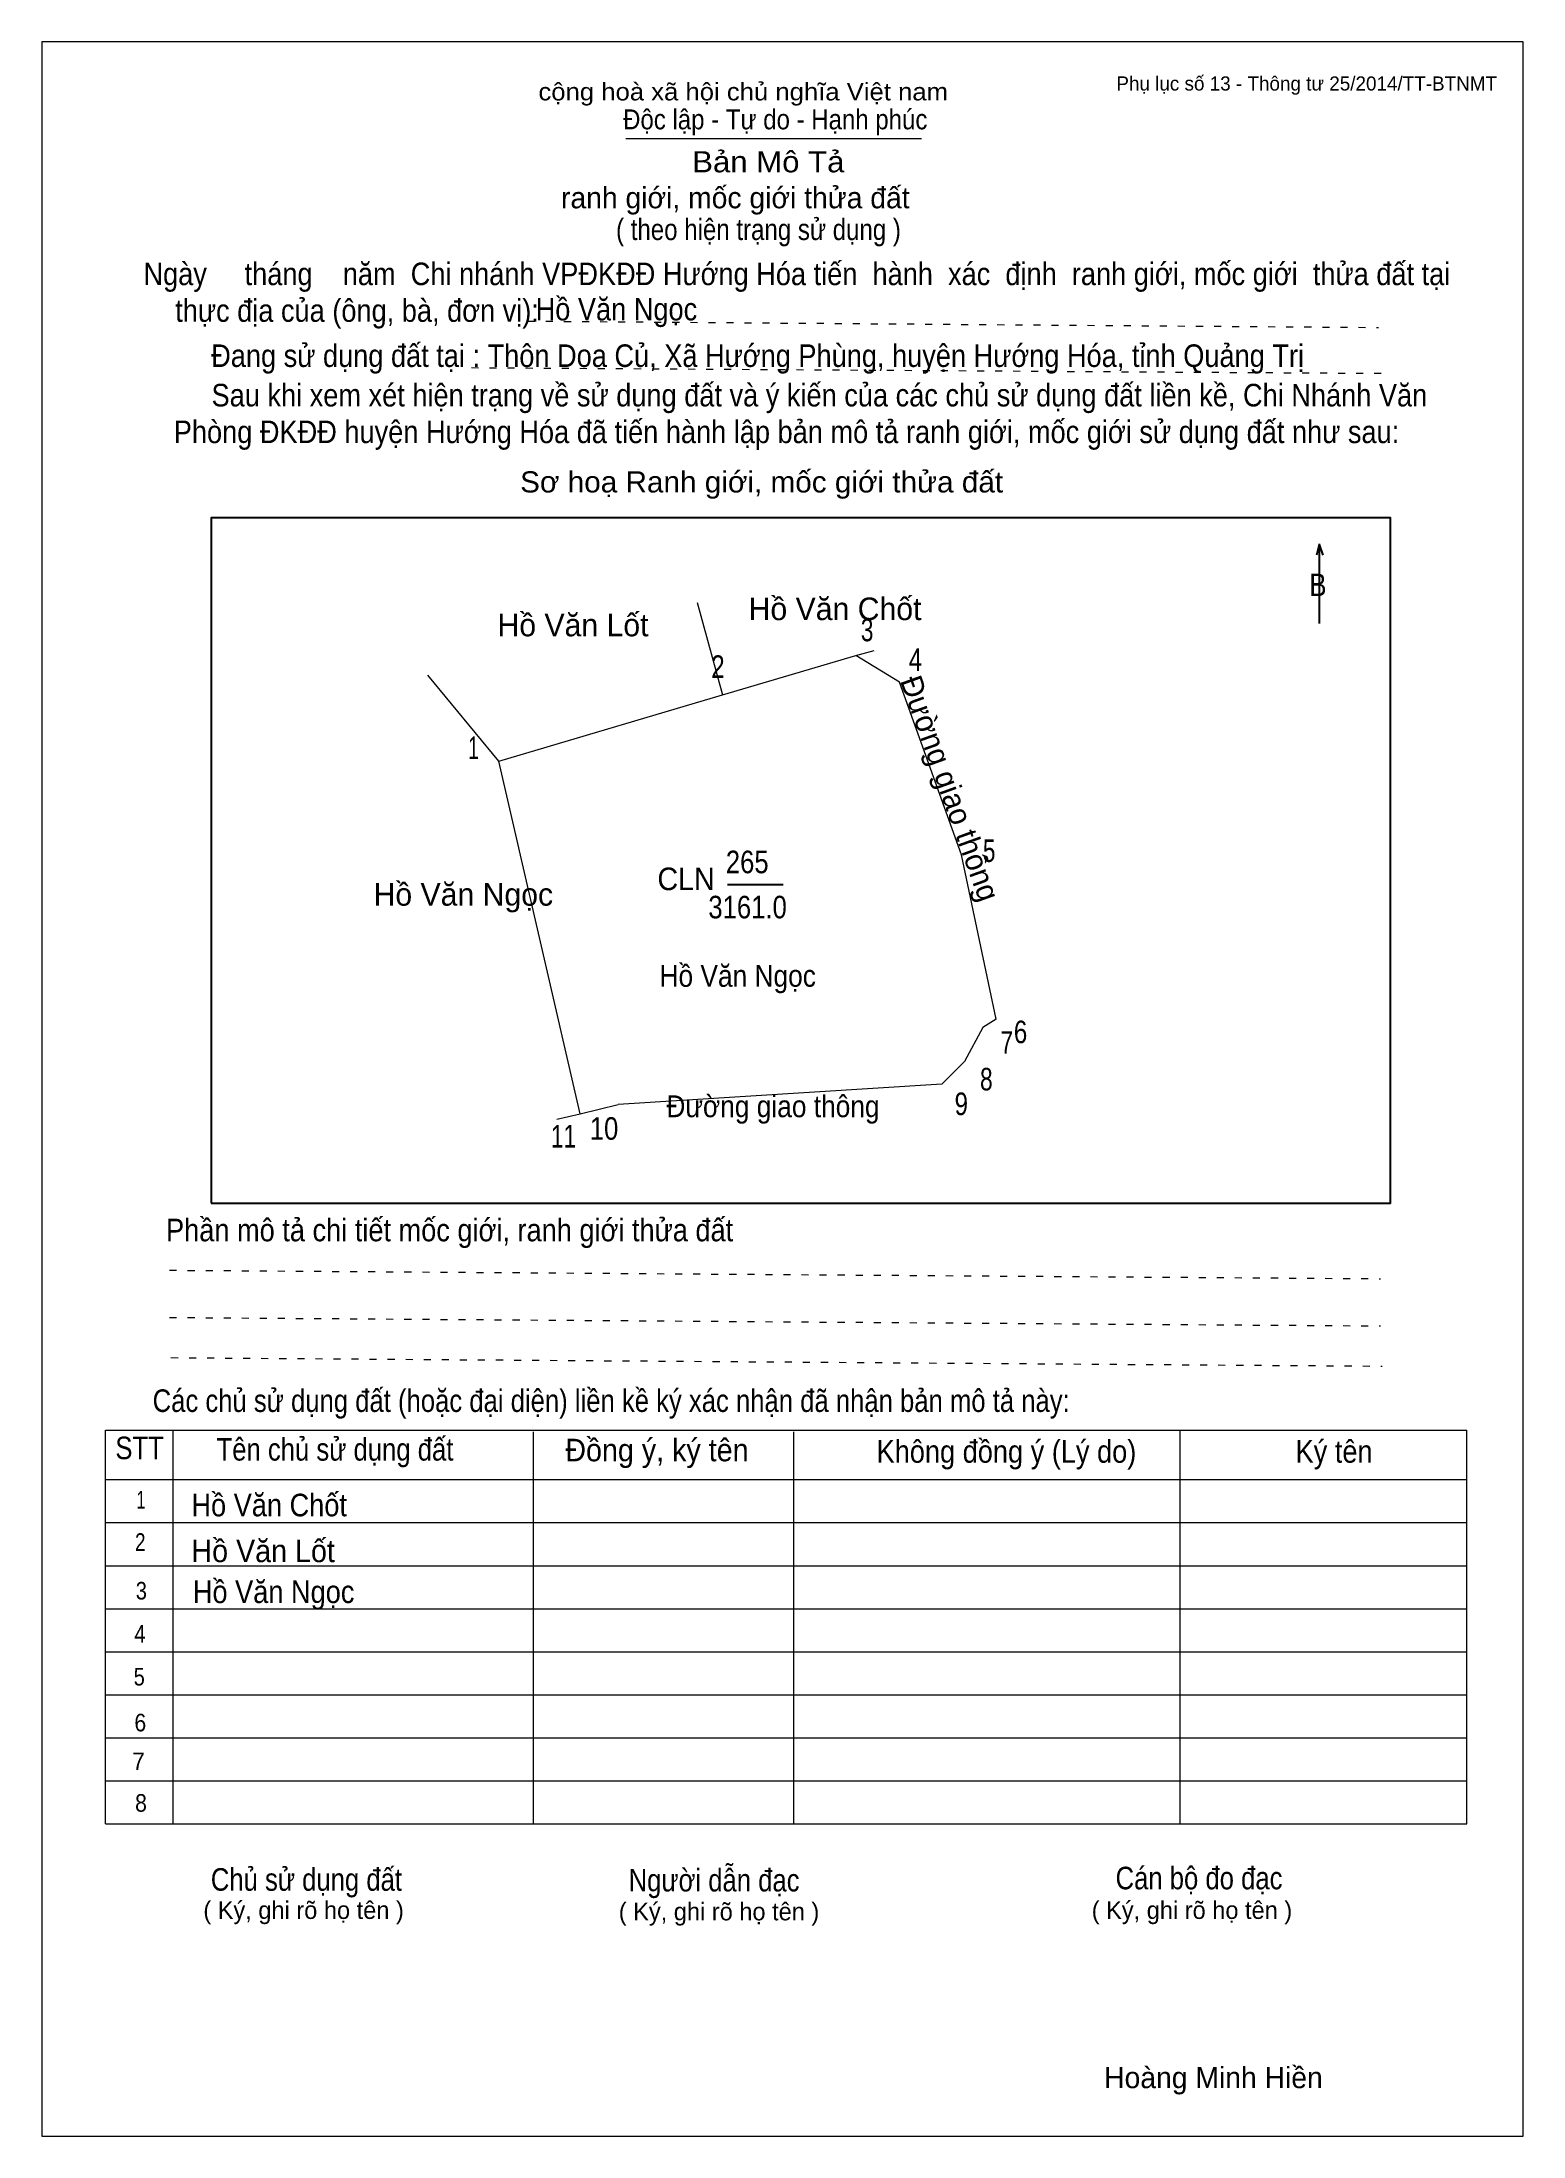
# Model space of a CAD drawing. Header units: centimetres. Extents: x 0 to 21, y 0 to 29.7.
import ezdxf
from ezdxf.enums import TextEntityAlignment as Align

# ---------------------------------------------------------------- set-up
doc = ezdxf.new("R2010")
doc.units = ezdxf.units.CM
doc.header["$LTSCALE"] = 0.13
doc.linetypes.add('DOTTED', pattern=[1.5, 0.3, -1.2])
for name, color, linetype, lineweight in [('1', 7, 'Continuous', 13), ('33', 7, 'Continuous', 25), ('6', 7, 'Continuous', 13), ('62', 7, 'Continuous', 13)]:
    doc.layers.add(name, color=color, linetype=linetype, lineweight=lineweight)
for name, color, linetype in [('2', 7, 'Continuous'), ('32', 7, 'Continuous'), ('34', 7, 'Continuous'), ('63', 7, 'Continuous')]:
    doc.layers.add(name, color=color, linetype=linetype)

msp = doc.modelspace()

# ---------------------------------------------------------------- linework, layer by layer
at = {"layer": '1'}
msp.add_lwpolyline([(21, 0), (21, 29.7), (0, 29.7), (0, 0)], close=True, dxfattribs=at)
at = {"layer": '33'}
msp.add_line((9.72, 17.75), (10.51, 17.75), dxfattribs=at)
at = {"layer": '6'}
msp.add_line((9.29, 21.75), (9.65, 20.44), dxfattribs=at)
for points in [[(6.48, 19.5), (9.65, 20.44), (11.54, 21), (11.8, 21.07)], [(13.53, 15.84), (13.04, 18.17), (12.16, 20.62), (11.54, 21)], [(7.63, 14.5), (6.48, 19.5), (5.47, 20.72)], [(13.53, 15.84), (13.34, 15.72), (13.08, 15.24), (12.76, 14.92), (8.17, 14.63)], [(7.3, 14.42), (7.63, 14.5), (8.17, 14.63)]]:
    msp.add_lwpolyline(points, dxfattribs=at)
at = {"layer": '62'}
for p, q in [((8.28, 28.33), (12.47, 28.33)), ((0.9, 10.01), (20.2, 10.01)), ((0.9, 4.43), (0.9, 10.01)), ((1.86, 4.43), (1.86, 10.01)), ((6.97, 4.43), (6.97, 9.99)), ((10.66, 4.43), (10.66, 9.99)), ((16.14, 4.43), (16.14, 10.01)), ((20.2, 4.43), (20.2, 10.01)), ((0.9, 9.31), (20.2, 9.31)), ((0.9, 8.7), (20.2, 8.7)), ((0.9, 8.09), (20.2, 8.09)), ((0.9, 7.48), (20.2, 7.48)), ((0.9, 6.87), (20.2, 6.87)), ((0.9, 6.26), (20.2, 6.26)), ((0.9, 5.65), (20.2, 5.65)), ((0.9, 5.04), (20.2, 5.04)), ((0.9, 4.43), (20.2, 4.43))]:
    msp.add_line(p, q, dxfattribs=at)
at = {"layer": '62', "linetype": 'DOTTED'}
for p, q in [((6.89, 25.74), (18.95, 25.65)), ((6.09, 25.08), (19.04, 25)), ((1.81, 12.28), (18.98, 12.16)), ((1.81, 11.61), (18.98, 11.49)), ((1.83, 11.04), (19, 10.92))]:
    msp.add_line(p, q, dxfattribs=at)
at = {"layer": '62', "lineweight": 25}
for p, q in [((18.11, 22.58), (18.11, 21.45)), ((18.11, 22.57), (18.07, 22.42)), ((18.11, 22.57), (18.16, 22.42))]:
    msp.add_line(p, q, dxfattribs=at)
msp.add_lwpolyline([(2.4, 13.23), (19.12, 13.23), (19.12, 22.95), (2.4, 22.95)], close=True, dxfattribs=at)

# ---------------------------------------------------------------- texts
at = {"layer": '2'}
msp.add_text('Đường giao thông', height=0.3097, rotation=289.762, dxfattribs=at).set_placement((12.73, 19.062), align=Align.CENTER)
at = {"layer": '2', "width": 0.9}
for s, p in [('Hồ Văn Ngọc', (9.865, 16.3)), ('Đường giao thông', (10.365, 14.45))]:
    msp.add_text(s, height=0.3097, dxfattribs=at).set_placement(p, align=Align.CENTER)
at = {"layer": '32'}
for s, width, p in [('3', 0.75, (11.7, 21.2)), ('4', 0.8, (12.385, 20.78)), ('2', 0.8, (9.585, 20.68)), ('1', 0.65, (6.12, 19.53)), ('5', 0.75, (13.43, 18.07)), ('6', 0.8, (13.875, 15.5)), ('7', 0.75, (13.68, 15.35)), ('8', 0.75, (13.39, 14.83)), ('9', 0.8, (13.035, 14.48)), ('11', 0.75, (7.395, 14.02)), ('10', 0.85, (7.97, 14.13))]:
    msp.add_text(s, height=0.32, dxfattribs=dict(at, width=width)).set_placement(p, align=Align.CENTER)
at = {"layer": '33'}
for s, p in [('Hồ Văn Chốt', (11.245, 21.5)), ('Hồ Văn Lốt', (7.53, 21.27)), ('Hồ Văn Ngọc', (5.975, 17.45))]:
    msp.add_text(s, height=0.32, dxfattribs=at).set_placement(p, align=Align.CENTER)
at = {"layer": '33', "width": 0.85}
for s, p in [('265', (10, 17.91)), ('3161.0', (10.005, 17.27))]:
    msp.add_text(s, height=0.32, dxfattribs=at).set_placement(p, align=Align.CENTER)
at = {"layer": '33', "width": 0.95}
msp.add_text('CLN', height=0.32, dxfattribs=at).set_placement((9.54, 17.67), align=Align.RIGHT)
at = {"layer": '34'}
for s, width, p in [('Hồ Văn Ngọc', 0.9, (7, 25.75)), ('Hồ Văn Chốt', 0.9, (2.12, 8.79)), ('Hồ Văn Lốt', 0.95, (2.12, 8.14)), ('Hồ Văn Ngọc', 0.9, (2.14, 7.56))]:
    msp.add_text(s, height=0.32, dxfattribs=dict(at, width=width)).set_placement(p)
at = {"layer": '62'}
for s, height, width, p in [('cộng hoà xã hội chủ nghĩa Việt nam', 0.2474, 1.1, (7.04, 28.87)), ('Độc lập - Tự do - Hạnh phúc', 0.2828, 0.9, (8.24, 28.46)), ('Bản Mô Tả', 0.3, 1.1, (9.22, 27.85)), ('( theo hiện trạng sử dụng )', 0.3, 0.85, (8.14, 26.89)), ('Ngày     tháng    năm  Chi nhánh VPĐKĐĐ Hướng Hóa tiến  hành  xác  định  ranh giới, mốc giới  thửa đất tại ', 0.32, 0.9, (1.44, 26.25)), ('thực địa của (ông, bà, đơn vị): ', 0.32, 0.9, (1.89, 25.73)), ('Đang sử dụng đất tại : Thôn Doa Củ, Xã Hướng Phùng, huyện Hướng Hóa, tỉnh Quảng Trị', 0.32, 0.9, (2.4, 25.09)), ('     Sau khi xem xét hiện trạng về sử dụng đất và ý kiến của các chủ sử dụng đất liền kề, Chi Nhánh Văn ', 0.32, 0.9, (1.87, 24.53)), ('Phòng ĐKĐĐ huyện Hướng Hóa đã tiến hành lập bản mô tả ranh giới, mốc giới sử dụng đất như sau:', 0.32, 0.9, (1.87, 24.01)), ('Sơ hoạ Ranh giới, mốc giới thửa đất', 0.3, 1.05, (6.78, 23.31)), ('B', 0.32, 0.85, (17.97, 21.84)), ('Phần mô tả chi tiết mốc giới, ranh giới thửa đất ', 0.32, 0.9, (1.76, 12.69)), ('Các chủ sử dụng đất (hoặc đại diện) liền kề ký xác nhận đã nhận bản mô tả này:', 0.32, 0.85, (1.57, 10.27))]:
    msp.add_text(s, height=height, dxfattribs=dict(at, width=width)).set_placement(p)
msp.add_text('ranh giới, mốc giới thửa đất', height=0.3, dxfattribs=at).set_placement((7.36, 27.34))
for s, height, width, p in [('STT', 0.32, 0.85, (1.385, 9.6)), ('Tên chủ sử dụng đất', 0.32, 0.85, (4.155, 9.58)), ('Đồng ý, ký tên', 0.32, 0.95, (8.72, 9.57)), ('Không đồng ý (Lý do)', 0.32, 0.9, (13.675, 9.55)), ('Ký tên', 0.32, 0.9, (18.32, 9.55)), ('1', 0.25, 0.7, (1.405, 8.9)), ('2', 0.25, 0.8, (1.395, 8.3)), ('3', 0.25, 0.85, (1.41, 7.61)), ('4', 0.25, 0.85, (1.39, 7)), ('5', 0.25, 0.85, (1.38, 6.39)), ('6', 0.25, 0.9, (1.395, 5.74)), ('7', 0.25, 0.95, (1.37, 5.19)), ('8', 0.25, 0.9, (1.405, 4.6)), ('Người dẫn đạc', 0.32, 0.85, (9.53, 3.47)), ('Chủ sử dụng đất', 0.32, 0.85, (3.75, 3.48)), ('Cán bộ đo đạc', 0.32, 0.85, (16.405, 3.5))]:
    msp.add_text(s, height=height, dxfattribs=dict(at, width=width)).set_placement(p, align=Align.CENTER)
for p in [(3.71, 3.08), (9.6, 3.06), (16.305, 3.08)]:
    msp.add_text('( Ký, ghi rõ họ tên )', height=0.25, dxfattribs=at).set_placement(p, align=Align.CENTER)
at = {"layer": '63'}
msp.add_text('Phụ lục số 13 - Thông tư 25/2014/TT-BTNMT', height=0.2, dxfattribs=at).set_placement((20.63, 29.01), align=Align.RIGHT)
msp.add_text('Hoàng Minh Hiền', height=0.3, dxfattribs=at).set_placement((16.61, 0.68), align=Align.CENTER)

doc.saveas('drawing.dxf')
